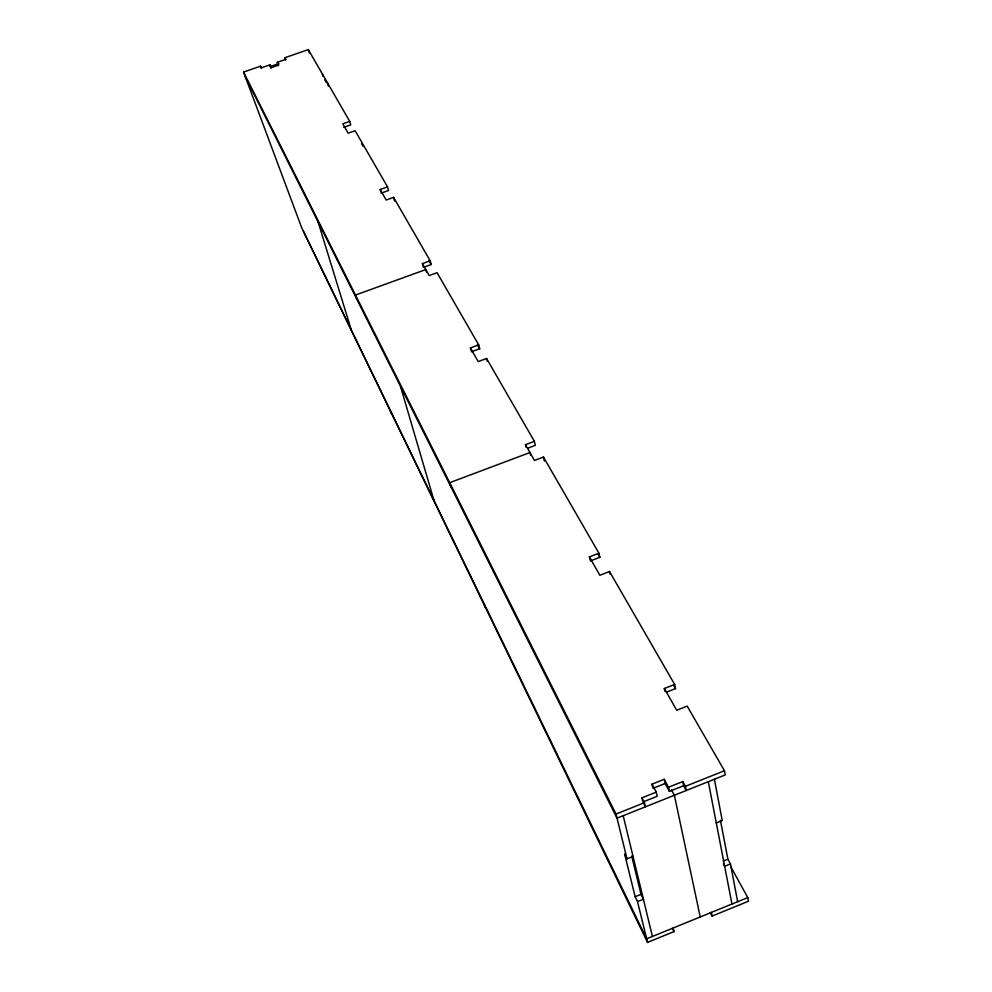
<?xml version="1.0" encoding="UTF-8"?>
<svg xmlns="http://www.w3.org/2000/svg" width="992" height="992" viewBox="0 0 992 992"><rect width="100%" height="100%" fill="white"/><g stroke="black" fill="none" stroke-linecap="round" stroke-linejoin="round"><path stroke-width="1.49" d="M730.645 866.475L747.77 897.586L646.66 938.804L301.779 227.949L243.561 72.069L260.512 66.191L261.367 67.84L269.948 64.864L271.399 67.617L278.764 65.05L277.289 62.31L285.845 59.346L284.952 57.71L308.301 49.6L349.73 121.384L350.722 124.893L343.802 127.336M303.453 231.384L647.54 942.4L674.002 931.612L673.171 927.991M710.21 912.479L712.095 916.062L748.439 901.244L747.77 897.586M647.54 942.4L637.521 901.604L635.14 896.731L641.006 894.35L631.693 855.997M723.218 861.068L727.868 859.184L720.44 820.297M637.521 901.604L643.411 899.223L641.006 894.35M727.868 859.184L730.484 863.933L724.656 866.301L723.354 863.92M635.14 896.731L624.613 853.988L627.031 858.874L633.057 856.443M716.286 822.951L722.238 820.558L714.401 779.253M652.947 788.318L665.124 783.469L664.218 779.315L652.017 784.176L652.637 786.941M642.568 800.618L641.936 797.853L656.258 792.137L652.017 784.176M683.637 785.714L669.402 791.405L668.509 787.251L682.781 781.547L685.41 786.334L686.266 790.5L683.637 785.714L682.781 781.547M642.89 801.995L657.175 796.291L656.258 792.137M627.031 858.874L616.02 814.048L644.453 802.689L641.936 797.853M685.41 786.334L724.458 770.734L687.171 706.118L676.705 710.247L664.33 688.51L674.659 684.455L609.522 571.553L599.85 575.273L589.384 556.884L598.932 553.226L599.85 557.306L590.314 560.964M666.475 692.156L675.502 688.609L674.659 684.455M598.932 553.226L543.455 457.076L534.477 460.462L525.5 444.701L534.39 441.366L535.345 445.346L527.744 448.198M471.064 350.511L470.406 347.932L478.702 344.881L479.694 348.738L471.398 351.788M534.39 441.366L486.564 358.496L478.181 361.596L470.406 347.932M422.394 263.624L430.181 260.797L431.185 264.542L423.398 267.356L422.394 263.624L429.201 275.565L437.063 272.713L478.702 344.881M380.866 191.915L380.184 189.497L387.525 186.88L388.529 190.501L381.201 193.118M430.181 260.797L393.588 197.396L386.186 200.037L380.184 189.497M349.73 121.384L342.798 123.826L348.13 133.201L355.124 130.733L387.525 186.88M270.122 66.576L278.851 63.538M324.818 79.93L326.232 82.373M361.522 143.629L363.06 146.308M428.891 260.574L431.185 264.542M477.375 344.72L479.694 348.738M598.312 554.627L599.85 557.306M673.965 685.956L675.502 688.609M671.435 789.843L674.362 795.249L700.228 916.968M664.218 779.315L668.509 787.251M665.124 783.469L669.402 791.405M644.143 804.413L645.408 806.831L644.453 802.689M243.561 72.069L616.02 814.048M244.627 75.429L617.024 818.177L725.226 774.926L724.458 770.734M672.787 929.194L674.002 931.612M260.512 66.191L261.206 68.423M269.948 64.864L270.977 68.225M318.11 221.997L351.317 330.051M277.289 62.31L278.306 65.67M284.952 57.71L285.622 59.954M356.612 298.778L355.496 295.046L425.779 269.564L426.448 272.068M390.079 409.956L391.096 413.329M400.446 386.198L433.95 500.377M308.301 49.6L309.281 52.973M322.425 74.065L323.082 76.347M327.348 82.609L328.34 86.044M450.802 486.65L449.686 482.695L529.964 452.538L530.608 455.192M484.009 603.558L485.014 607.092M393.588 197.396L394.593 201.041M486.564 358.496L487.221 361.088M525.5 444.701L526.144 447.342M623.187 815.709L652.414 936.46M543.455 457.076L544.41 461.069M589.384 556.884L590.004 559.6M609.522 571.553L610.117 574.294M711.351 912.429L712.095 916.062M664.33 688.51L664.9 691.288M708.313 781.684L731.947 904.034M730.484 863.933L737.651 901.703"/></g></svg>
